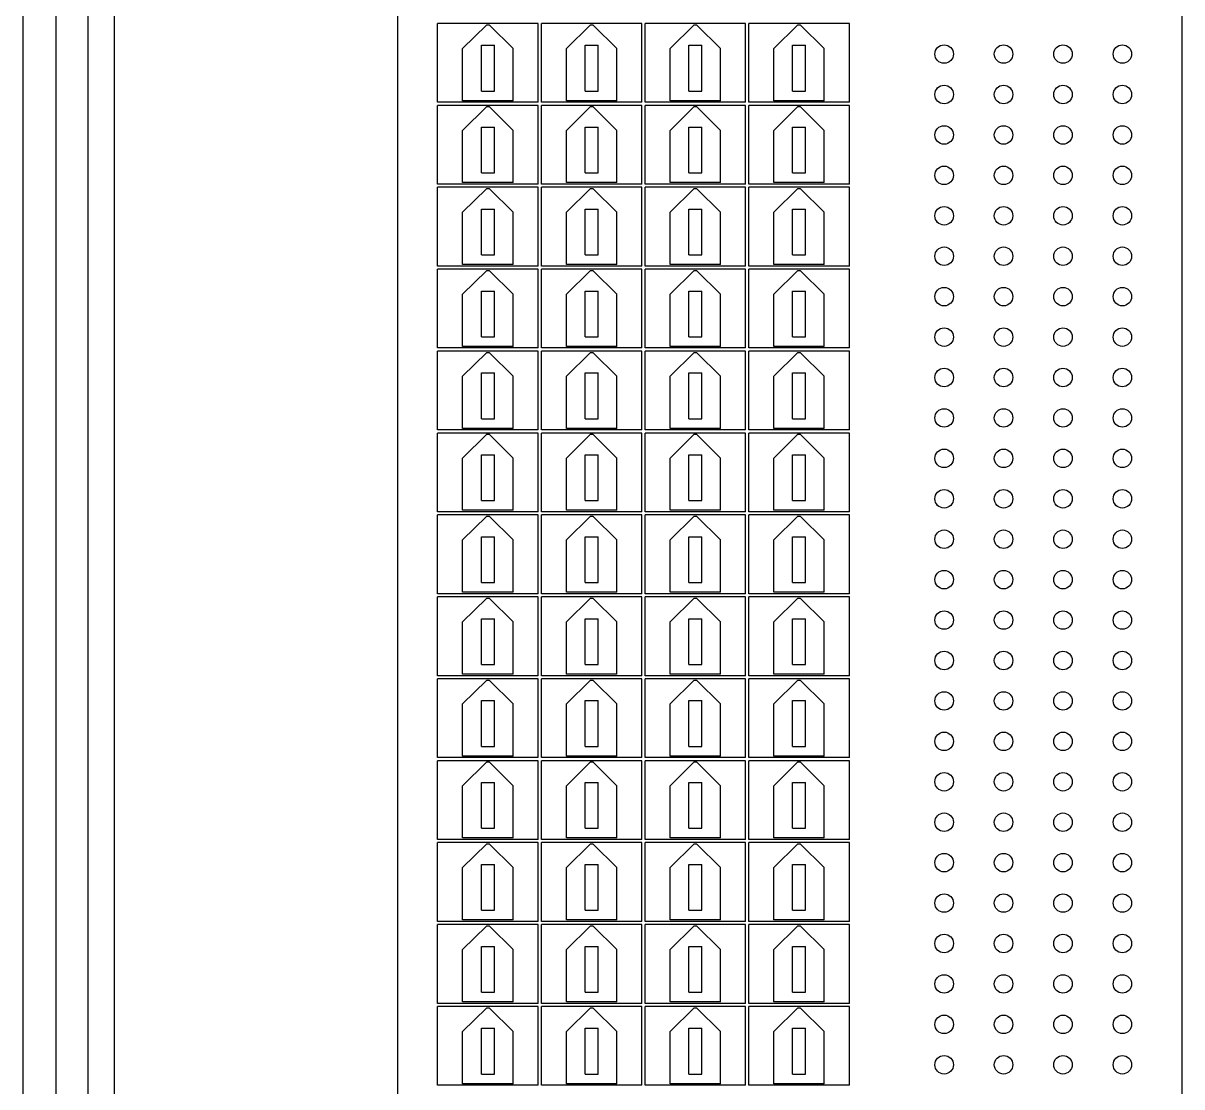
# Model space of a CAD drawing. Header units: millimetres. Extents: x 841 to 1682, y 0 to 594.
# Drawn here: x 1197.2 to 1202.76, y 441.26 to 446.37 of the extents above; entities that cross this region are included whole.
import ezdxf

# ---------------------------------------------------------------- set-up
doc = ezdxf.new("R2010")
doc.units = ezdxf.units.MM
doc.layers.add('A', color=4, linetype='Continuous')

msp = doc.modelspace()

# ---------------------------------------------------------------- linework, layer by layer
at = {"layer": 'A'}
for p, q in [((1197.1979, 433.5482), (1197.1979, 470.8979)), ((1197.3541, 470.8979), (1197.3541, 433.5482)), ((1197.5103, 433.5482), (1197.5103, 470.8979)), ((1197.6364, 433.5482), (1197.6364, 470.8979)), ((1198.9965, 437.6085), (1198.9965, 450.4009)), ((1202.7597, 448.9113), (1202.7597, 438.7193))]:
    msp.add_line(p, q, dxfattribs=at)
at = {"layer": 'A', "color": 2}
for p, q in [((1199.6702, 446.3652), (1199.1874, 446.3652)), ((1199.1874, 445.987), (1199.1874, 446.3652)), ((1199.4212, 446.3577), (1199.3075, 446.2451)), ((1199.4364, 446.3577), (1199.4212, 446.3577)), ((1199.4364, 446.3577), (1199.5501, 446.2451)), ((1199.6702, 445.987), (1199.6702, 446.3652)), ((1200.168, 446.3652), (1199.6852, 446.3652)), ((1199.6852, 445.987), (1199.6852, 446.3652)), ((1199.919, 446.3577), (1199.8053, 446.2451)), ((1199.9342, 446.3577), (1199.919, 446.3577)), ((1199.9342, 446.3577), (1200.0479, 446.2451)), ((1200.168, 445.987), (1200.168, 446.3652)), ((1200.6659, 446.3652), (1200.1831, 446.3652)), ((1200.1831, 445.987), (1200.1831, 446.3652)), ((1200.4169, 446.3577), (1200.3032, 446.2451)), ((1200.4321, 446.3577), (1200.4169, 446.3577)), ((1200.4321, 446.3577), (1200.5458, 446.2451)), ((1200.6659, 445.987), (1200.6659, 446.3652)), ((1201.1637, 446.3652), (1200.6809, 446.3652)), ((1200.6809, 445.987), (1200.6809, 446.3652)), ((1200.9147, 446.3577), (1200.801, 446.2451)), ((1200.9299, 446.3577), (1200.9147, 446.3577)), ((1200.9299, 446.3577), (1201.0436, 446.2451)), ((1201.1637, 445.987), (1201.1637, 446.3652)), ((1199.3075, 445.9945), (1199.3075, 446.2451)), ((1199.3976, 446.2604), (1199.46, 446.2604)), ((1199.3976, 446.0409), (1199.3976, 446.2604)), ((1199.46, 446.0409), (1199.46, 446.2604)), ((1199.5501, 445.9945), (1199.5501, 446.2451)), ((1199.8053, 445.9945), (1199.8053, 446.2451)), ((1199.8954, 446.2604), (1199.9578, 446.2604)), ((1199.8954, 446.0409), (1199.8954, 446.2604)), ((1199.9578, 446.0409), (1199.9578, 446.2604)), ((1200.0479, 445.9945), (1200.0479, 446.2451)), ((1200.3032, 445.9945), (1200.3032, 446.2451)), ((1200.3933, 446.2604), (1200.4557, 446.2604)), ((1200.3933, 446.0409), (1200.3933, 446.2604)), ((1200.4557, 446.0409), (1200.4557, 446.2604)), ((1200.5458, 445.9945), (1200.5458, 446.2451)), ((1200.801, 445.9945), (1200.801, 446.2451)), ((1200.8911, 446.2604), (1200.9535, 446.2604)), ((1200.8911, 446.0409), (1200.8911, 446.2604)), ((1200.9535, 446.0409), (1200.9535, 446.2604)), ((1201.0436, 445.9945), (1201.0436, 446.2451)), ((1199.3976, 446.0409), (1199.46, 446.0409)), ((1199.8954, 446.0409), (1199.9578, 446.0409)), ((1200.3933, 446.0409), (1200.4557, 446.0409)), ((1200.8911, 446.0409), (1200.9535, 446.0409)), ((1199.6702, 445.987), (1199.1874, 445.987)), ((1199.1874, 445.5939), (1199.1874, 445.972)), ((1199.6702, 445.972), (1199.1874, 445.972)), ((1199.5501, 445.9945), (1199.3075, 445.9945)), ((1199.4212, 445.9645), (1199.3075, 445.8519)), ((1199.4364, 445.9645), (1199.4212, 445.9645)), ((1199.4364, 445.9645), (1199.5501, 445.8519)), ((1199.6702, 445.5939), (1199.6702, 445.972)), ((1200.168, 445.987), (1199.6852, 445.987)), ((1199.6852, 445.5939), (1199.6852, 445.972)), ((1200.168, 445.972), (1199.6852, 445.972)), ((1200.0479, 445.9945), (1199.8053, 445.9945)), ((1199.919, 445.9645), (1199.8053, 445.8519)), ((1199.9342, 445.9645), (1199.919, 445.9645)), ((1199.9342, 445.9645), (1200.0479, 445.8519)), ((1200.168, 445.5939), (1200.168, 445.972)), ((1200.6659, 445.987), (1200.1831, 445.987)), ((1200.1831, 445.5939), (1200.1831, 445.972)), ((1200.6659, 445.972), (1200.1831, 445.972)), ((1200.5458, 445.9945), (1200.3032, 445.9945)), ((1200.4169, 445.9645), (1200.3032, 445.8519)), ((1200.4321, 445.9645), (1200.4169, 445.9645)), ((1200.4321, 445.9645), (1200.5458, 445.8519)), ((1200.6659, 445.5939), (1200.6659, 445.972)), ((1201.1637, 445.987), (1200.6809, 445.987)), ((1201.1637, 445.972), (1200.6809, 445.972)), ((1200.6809, 445.5939), (1200.6809, 445.972)), ((1201.0436, 445.9945), (1200.801, 445.9945)), ((1200.9147, 445.9645), (1200.801, 445.8519)), ((1200.9299, 445.9645), (1200.9147, 445.9645)), ((1200.9299, 445.9645), (1201.0436, 445.8519)), ((1201.1637, 445.5939), (1201.1637, 445.972)), ((1199.3075, 445.6014), (1199.3075, 445.8519)), ((1199.3976, 445.6477), (1199.3976, 445.8672)), ((1199.3976, 445.8672), (1199.46, 445.8672)), ((1199.46, 445.6477), (1199.46, 445.8672)), ((1199.5501, 445.6014), (1199.5501, 445.8519)), ((1199.8053, 445.6014), (1199.8053, 445.8519)), ((1199.8954, 445.6477), (1199.8954, 445.8672)), ((1199.8954, 445.8672), (1199.9578, 445.8672)), ((1199.9578, 445.6477), (1199.9578, 445.8672)), ((1200.0479, 445.6014), (1200.0479, 445.8519)), ((1200.3032, 445.6014), (1200.3032, 445.8519)), ((1200.3933, 445.6477), (1200.3933, 445.8672)), ((1200.3933, 445.8672), (1200.4557, 445.8672)), ((1200.4557, 445.6477), (1200.4557, 445.8672)), ((1200.5458, 445.6014), (1200.5458, 445.8519)), ((1200.801, 445.6014), (1200.801, 445.8519)), ((1200.8911, 445.8672), (1200.9535, 445.8672)), ((1200.8911, 445.6477), (1200.8911, 445.8672)), ((1200.9535, 445.6477), (1200.9535, 445.8672)), ((1201.0436, 445.6014), (1201.0436, 445.8519)), ((1199.3976, 445.6477), (1199.46, 445.6477)), ((1199.8954, 445.6477), (1199.9578, 445.6477)), ((1200.3933, 445.6477), (1200.4557, 445.6477)), ((1200.8911, 445.6477), (1200.9535, 445.6477)), ((1199.6702, 445.5939), (1199.1874, 445.5939)), ((1199.6702, 445.5789), (1199.1874, 445.5789)), ((1199.1874, 445.2007), (1199.1874, 445.5789)), ((1199.5501, 445.6014), (1199.3075, 445.6014)), ((1199.4212, 445.5713), (1199.3075, 445.4587)), ((1199.4364, 445.5713), (1199.4212, 445.5713)), ((1199.4364, 445.5713), (1199.5501, 445.4587)), ((1199.6702, 445.2007), (1199.6702, 445.5789)), ((1200.168, 445.5939), (1199.6852, 445.5939)), ((1199.6852, 445.2007), (1199.6852, 445.5789)), ((1200.168, 445.5789), (1199.6852, 445.5789)), ((1200.0479, 445.6014), (1199.8053, 445.6014)), ((1199.919, 445.5713), (1199.8053, 445.4587)), ((1199.9342, 445.5713), (1199.919, 445.5713)), ((1199.9342, 445.5713), (1200.0479, 445.4587)), ((1200.168, 445.2007), (1200.168, 445.5789)), ((1200.6659, 445.5939), (1200.1831, 445.5939)), ((1200.1831, 445.2007), (1200.1831, 445.5789)), ((1200.6659, 445.5789), (1200.1831, 445.5789)), ((1200.5458, 445.6014), (1200.3032, 445.6014)), ((1200.4169, 445.5713), (1200.3032, 445.4587)), ((1200.4321, 445.5713), (1200.4169, 445.5713)), ((1200.4321, 445.5713), (1200.5458, 445.4587)), ((1200.6659, 445.2007), (1200.6659, 445.5789)), ((1201.1637, 445.5939), (1200.6809, 445.5939)), ((1201.1637, 445.5789), (1200.6809, 445.5789)), ((1200.6809, 445.2007), (1200.6809, 445.5789)), ((1201.0436, 445.6014), (1200.801, 445.6014)), ((1200.9147, 445.5713), (1200.801, 445.4587)), ((1200.9299, 445.5713), (1200.9147, 445.5713)), ((1200.9299, 445.5713), (1201.0436, 445.4587)), ((1201.1637, 445.2007), (1201.1637, 445.5789)), ((1199.3075, 445.2082), (1199.3075, 445.4587)), ((1199.3976, 445.474), (1199.46, 445.474)), ((1199.3976, 445.2545), (1199.3976, 445.474)), ((1199.46, 445.2545), (1199.46, 445.474)), ((1199.5501, 445.2082), (1199.5501, 445.4587)), ((1199.8053, 445.2082), (1199.8053, 445.4587)), ((1199.8954, 445.474), (1199.9578, 445.474)), ((1199.8954, 445.2545), (1199.8954, 445.474)), ((1199.9578, 445.2545), (1199.9578, 445.474)), ((1200.0479, 445.2082), (1200.0479, 445.4587)), ((1200.3032, 445.2082), (1200.3032, 445.4587)), ((1200.3933, 445.474), (1200.4557, 445.474)), ((1200.3933, 445.2545), (1200.3933, 445.474)), ((1200.4557, 445.2545), (1200.4557, 445.474)), ((1200.5458, 445.2082), (1200.5458, 445.4587)), ((1200.801, 445.2082), (1200.801, 445.4587)), ((1200.8911, 445.474), (1200.9535, 445.474)), ((1200.8911, 445.2545), (1200.8911, 445.474)), ((1200.9535, 445.2545), (1200.9535, 445.474)), ((1201.0436, 445.2082), (1201.0436, 445.4587)), ((1199.3976, 445.2545), (1199.46, 445.2545)), ((1199.8954, 445.2545), (1199.9578, 445.2545)), ((1200.3933, 445.2545), (1200.4557, 445.2545)), ((1200.8911, 445.2545), (1200.9535, 445.2545)), ((1199.6702, 445.2007), (1199.1874, 445.2007)), ((1199.1874, 444.8076), (1199.1874, 445.1857)), ((1199.6702, 445.1857), (1199.1874, 445.1857)), ((1199.5501, 445.2082), (1199.3075, 445.2082)), ((1199.4212, 445.1782), (1199.3075, 445.0656)), ((1199.4364, 445.1782), (1199.4212, 445.1782)), ((1199.4364, 445.1782), (1199.5501, 445.0656)), ((1199.6702, 444.8076), (1199.6702, 445.1857)), ((1200.168, 445.2007), (1199.6852, 445.2007)), ((1199.6852, 444.8076), (1199.6852, 445.1857)), ((1200.168, 445.1857), (1199.6852, 445.1857)), ((1200.0479, 445.2082), (1199.8053, 445.2082)), ((1199.919, 445.1782), (1199.8053, 445.0656)), ((1199.9342, 445.1782), (1199.919, 445.1782)), ((1199.9342, 445.1782), (1200.0479, 445.0656)), ((1200.168, 444.8076), (1200.168, 445.1857)), ((1200.6659, 445.2007), (1200.1831, 445.2007)), ((1200.1831, 444.8076), (1200.1831, 445.1857)), ((1200.6659, 445.1857), (1200.1831, 445.1857)), ((1200.5458, 445.2082), (1200.3032, 445.2082)), ((1200.4169, 445.1782), (1200.3032, 445.0656)), ((1200.4321, 445.1782), (1200.4169, 445.1782)), ((1200.4321, 445.1782), (1200.5458, 445.0656)), ((1200.6659, 444.8076), (1200.6659, 445.1857)), ((1201.1637, 445.2007), (1200.6809, 445.2007)), ((1201.1637, 445.1857), (1200.6809, 445.1857)), ((1200.6809, 444.8076), (1200.6809, 445.1857)), ((1201.0436, 445.2082), (1200.801, 445.2082)), ((1200.9147, 445.1782), (1200.801, 445.0656)), ((1200.9299, 445.1782), (1200.9147, 445.1782)), ((1200.9299, 445.1782), (1201.0436, 445.0656)), ((1201.1637, 444.8076), (1201.1637, 445.1857)), ((1199.3075, 444.8151), (1199.3075, 445.0656)), ((1199.3976, 444.8614), (1199.3976, 445.0809)), ((1199.3976, 445.0809), (1199.46, 445.0809)), ((1199.46, 444.8614), (1199.46, 445.0809)), ((1199.5501, 444.8151), (1199.5501, 445.0656)), ((1199.8053, 444.8151), (1199.8053, 445.0656)), ((1199.8954, 444.8614), (1199.8954, 445.0809)), ((1199.8954, 445.0809), (1199.9578, 445.0809)), ((1199.9578, 444.8614), (1199.9578, 445.0809)), ((1200.0479, 444.8151), (1200.0479, 445.0656)), ((1200.3032, 444.8151), (1200.3032, 445.0656)), ((1200.3933, 444.8614), (1200.3933, 445.0809)), ((1200.3933, 445.0809), (1200.4557, 445.0809)), ((1200.4557, 444.8614), (1200.4557, 445.0809)), ((1200.5458, 444.8151), (1200.5458, 445.0656)), ((1200.801, 444.8151), (1200.801, 445.0656)), ((1200.8911, 444.8614), (1200.8911, 445.0809)), ((1200.8911, 445.0809), (1200.9535, 445.0809)), ((1200.9535, 444.8614), (1200.9535, 445.0809)), ((1201.0436, 444.8151), (1201.0436, 445.0656)), ((1199.3976, 444.8614), (1199.46, 444.8614)), ((1199.8954, 444.8614), (1199.9578, 444.8614)), ((1200.3933, 444.8614), (1200.4557, 444.8614)), ((1200.8911, 444.8614), (1200.9535, 444.8614)), ((1199.6702, 444.8076), (1199.1874, 444.8076)), ((1199.6702, 444.7925), (1199.1874, 444.7925)), ((1199.1874, 444.4144), (1199.1874, 444.7925)), ((1199.5501, 444.8151), (1199.3075, 444.8151)), ((1199.4212, 444.785), (1199.3075, 444.6724)), ((1199.4364, 444.785), (1199.4212, 444.785)), ((1199.4364, 444.785), (1199.5501, 444.6724)), ((1199.6702, 444.4144), (1199.6702, 444.7925)), ((1200.168, 444.8076), (1199.6852, 444.8076)), ((1200.168, 444.7925), (1199.6852, 444.7925)), ((1199.6852, 444.4144), (1199.6852, 444.7925)), ((1200.0479, 444.8151), (1199.8053, 444.8151)), ((1199.919, 444.785), (1199.8053, 444.6724)), ((1199.9342, 444.785), (1199.919, 444.785)), ((1199.9342, 444.785), (1200.0479, 444.6724)), ((1200.168, 444.4144), (1200.168, 444.7925)), ((1200.6659, 444.8076), (1200.1831, 444.8076)), ((1200.1831, 444.4144), (1200.1831, 444.7925)), ((1200.6659, 444.7925), (1200.1831, 444.7925)), ((1200.5458, 444.8151), (1200.3032, 444.8151)), ((1200.4169, 444.785), (1200.3032, 444.6724)), ((1200.4321, 444.785), (1200.4169, 444.785)), ((1200.4321, 444.785), (1200.5458, 444.6724)), ((1200.6659, 444.4144), (1200.6659, 444.7925)), ((1201.1637, 444.8076), (1200.6809, 444.8076)), ((1201.1637, 444.7925), (1200.6809, 444.7925)), ((1200.6809, 444.4144), (1200.6809, 444.7925)), ((1201.0436, 444.8151), (1200.801, 444.8151)), ((1200.9147, 444.785), (1200.801, 444.6724)), ((1200.9299, 444.785), (1200.9147, 444.785)), ((1200.9299, 444.785), (1201.0436, 444.6724)), ((1201.1637, 444.4144), (1201.1637, 444.7925)), ((1199.3075, 444.4219), (1199.3075, 444.6724)), ((1199.3976, 444.4682), (1199.3976, 444.6877)), ((1199.3976, 444.6877), (1199.46, 444.6877)), ((1199.46, 444.4682), (1199.46, 444.6877)), ((1199.5501, 444.4219), (1199.5501, 444.6724)), ((1199.8053, 444.4219), (1199.8053, 444.6724)), ((1199.8954, 444.6877), (1199.9578, 444.6877)), ((1199.8954, 444.4682), (1199.8954, 444.6877)), ((1199.9578, 444.4682), (1199.9578, 444.6877)), ((1200.0479, 444.4219), (1200.0479, 444.6724)), ((1200.3032, 444.4219), (1200.3032, 444.6724)), ((1200.3933, 444.6877), (1200.4557, 444.6877)), ((1200.3933, 444.4682), (1200.3933, 444.6877)), ((1200.4557, 444.4682), (1200.4557, 444.6877)), ((1200.5458, 444.4219), (1200.5458, 444.6724)), ((1200.801, 444.4219), (1200.801, 444.6724)), ((1200.8911, 444.6877), (1200.9535, 444.6877)), ((1200.8911, 444.4682), (1200.8911, 444.6877)), ((1200.9535, 444.4682), (1200.9535, 444.6877)), ((1201.0436, 444.4219), (1201.0436, 444.6724)), ((1199.3976, 444.4682), (1199.46, 444.4682)), ((1199.8954, 444.4682), (1199.9578, 444.4682)), ((1200.3933, 444.4682), (1200.4557, 444.4682)), ((1200.8911, 444.4682), (1200.9535, 444.4682)), ((1199.6702, 444.4144), (1199.1874, 444.4144)), ((1199.6702, 444.3994), (1199.1874, 444.3994)), ((1199.1874, 444.0212), (1199.1874, 444.3994)), ((1199.5501, 444.4219), (1199.3075, 444.4219)), ((1199.4212, 444.3919), (1199.3075, 444.2793)), ((1199.4364, 444.3919), (1199.4212, 444.3919)), ((1199.4364, 444.3919), (1199.5501, 444.2793)), ((1199.6702, 444.0212), (1199.6702, 444.3994)), ((1200.168, 444.4144), (1199.6852, 444.4144)), ((1199.6852, 444.0212), (1199.6852, 444.3994)), ((1200.168, 444.3994), (1199.6852, 444.3994)), ((1200.0479, 444.4219), (1199.8053, 444.4219)), ((1199.919, 444.3919), (1199.8053, 444.2793)), ((1199.9342, 444.3919), (1199.919, 444.3919)), ((1199.9342, 444.3919), (1200.0479, 444.2793)), ((1200.168, 444.0212), (1200.168, 444.3994)), ((1200.6659, 444.4144), (1200.1831, 444.4144)), ((1200.1831, 444.0212), (1200.1831, 444.3994)), ((1200.6659, 444.3994), (1200.1831, 444.3994)), ((1200.5458, 444.4219), (1200.3032, 444.4219)), ((1200.4169, 444.3919), (1200.3032, 444.2793)), ((1200.4321, 444.3919), (1200.4169, 444.3919)), ((1200.4321, 444.3919), (1200.5458, 444.2793)), ((1200.6659, 444.0212), (1200.6659, 444.3994)), ((1201.1637, 444.4144), (1200.6809, 444.4144)), ((1201.1637, 444.3994), (1200.6809, 444.3994)), ((1200.6809, 444.0212), (1200.6809, 444.3994)), ((1201.0436, 444.4219), (1200.801, 444.4219)), ((1200.9147, 444.3919), (1200.801, 444.2793)), ((1200.9299, 444.3919), (1200.9147, 444.3919)), ((1200.9299, 444.3919), (1201.0436, 444.2793)), ((1201.1637, 444.0212), (1201.1637, 444.3994)), ((1199.3075, 444.0287), (1199.3075, 444.2793)), ((1199.3976, 444.0751), (1199.3976, 444.2946)), ((1199.3976, 444.2946), (1199.46, 444.2946)), ((1199.46, 444.0751), (1199.46, 444.2946)), ((1199.5501, 444.0287), (1199.5501, 444.2793)), ((1199.8053, 444.0287), (1199.8053, 444.2793)), ((1199.8954, 444.2946), (1199.9578, 444.2946)), ((1199.8954, 444.0751), (1199.8954, 444.2946)), ((1199.9578, 444.0751), (1199.9578, 444.2946)), ((1200.0479, 444.0287), (1200.0479, 444.2793)), ((1200.3032, 444.0287), (1200.3032, 444.2793)), ((1200.3933, 444.2946), (1200.4557, 444.2946)), ((1200.3933, 444.0751), (1200.3933, 444.2946)), ((1200.4557, 444.0751), (1200.4557, 444.2946)), ((1200.5458, 444.0287), (1200.5458, 444.2793)), ((1200.801, 444.0287), (1200.801, 444.2793)), ((1200.8911, 444.2946), (1200.9535, 444.2946)), ((1200.8911, 444.0751), (1200.8911, 444.2946)), ((1200.9535, 444.0751), (1200.9535, 444.2946)), ((1201.0436, 444.0287), (1201.0436, 444.2793)), ((1199.3976, 444.0751), (1199.46, 444.0751)), ((1199.8954, 444.0751), (1199.9578, 444.0751)), ((1200.3933, 444.0751), (1200.4557, 444.0751)), ((1200.8911, 444.0751), (1200.9535, 444.0751)), ((1199.6702, 444.0212), (1199.1874, 444.0212)), ((1199.6702, 444.0062), (1199.1874, 444.0062)), ((1199.1874, 443.6281), (1199.1874, 444.0062)), ((1199.5501, 444.0287), (1199.3075, 444.0287)), ((1199.4212, 443.9987), (1199.3075, 443.8861)), ((1199.4364, 443.9987), (1199.4212, 443.9987)), ((1199.4364, 443.9987), (1199.5501, 443.8861)), ((1199.6702, 443.6281), (1199.6702, 444.0062)), ((1200.168, 444.0212), (1199.6852, 444.0212)), ((1199.6852, 443.6281), (1199.6852, 444.0062)), ((1200.168, 444.0062), (1199.6852, 444.0062)), ((1200.0479, 444.0287), (1199.8053, 444.0287)), ((1199.919, 443.9987), (1199.8053, 443.8861)), ((1199.9342, 443.9987), (1199.919, 443.9987)), ((1199.9342, 443.9987), (1200.0479, 443.8861)), ((1200.168, 443.6281), (1200.168, 444.0062)), ((1200.6659, 444.0212), (1200.1831, 444.0212)), ((1200.1831, 443.6281), (1200.1831, 444.0062)), ((1200.6659, 444.0062), (1200.1831, 444.0062)), ((1200.5458, 444.0287), (1200.3032, 444.0287)), ((1200.4169, 443.9987), (1200.3032, 443.8861)), ((1200.4321, 443.9987), (1200.4169, 443.9987)), ((1200.4321, 443.9987), (1200.5458, 443.8861)), ((1200.6659, 443.6281), (1200.6659, 444.0062)), ((1201.1637, 444.0212), (1200.6809, 444.0212)), ((1201.1637, 444.0062), (1200.6809, 444.0062)), ((1200.6809, 443.6281), (1200.6809, 444.0062)), ((1201.0436, 444.0287), (1200.801, 444.0287)), ((1200.9147, 443.9987), (1200.801, 443.8861)), ((1200.9299, 443.9987), (1200.9147, 443.9987)), ((1200.9299, 443.9987), (1201.0436, 443.8861)), ((1201.1637, 443.6281), (1201.1637, 444.0062)), ((1199.3075, 443.6356), (1199.3075, 443.8861)), ((1199.3976, 443.6819), (1199.3976, 443.9014)), ((1199.3976, 443.9014), (1199.46, 443.9014)), ((1199.46, 443.6819), (1199.46, 443.9014)), ((1199.5501, 443.6356), (1199.5501, 443.8861)), ((1199.8053, 443.6356), (1199.8053, 443.8861)), ((1199.8954, 443.9014), (1199.9578, 443.9014)), ((1199.8954, 443.6819), (1199.8954, 443.9014)), ((1199.9578, 443.6819), (1199.9578, 443.9014)), ((1200.0479, 443.6356), (1200.0479, 443.8861)), ((1200.3032, 443.6356), (1200.3032, 443.8861)), ((1200.3933, 443.9014), (1200.4557, 443.9014)), ((1200.3933, 443.6819), (1200.3933, 443.9014)), ((1200.4557, 443.6819), (1200.4557, 443.9014)), ((1200.5458, 443.6356), (1200.5458, 443.8861)), ((1200.801, 443.6356), (1200.801, 443.8861)), ((1200.8911, 443.9014), (1200.9535, 443.9014)), ((1200.8911, 443.6819), (1200.8911, 443.9014)), ((1200.9535, 443.6819), (1200.9535, 443.9014)), ((1201.0436, 443.6356), (1201.0436, 443.8861)), ((1199.3976, 443.6819), (1199.46, 443.6819)), ((1199.8954, 443.6819), (1199.9578, 443.6819)), ((1200.3933, 443.6819), (1200.4557, 443.6819)), ((1200.8911, 443.6819), (1200.9535, 443.6819)), ((1199.6702, 443.6281), (1199.1874, 443.6281)), ((1199.6702, 443.6131), (1199.1874, 443.6131)), ((1199.1874, 443.2349), (1199.1874, 443.6131)), ((1199.5501, 443.6356), (1199.3075, 443.6356)), ((1199.4212, 443.6056), (1199.3075, 443.4929)), ((1199.4364, 443.6056), (1199.4212, 443.6056)), ((1199.4364, 443.6056), (1199.5501, 443.4929)), ((1199.6702, 443.2349), (1199.6702, 443.6131)), ((1200.168, 443.6281), (1199.6852, 443.6281)), ((1200.168, 443.6131), (1199.6852, 443.6131)), ((1199.6852, 443.2349), (1199.6852, 443.6131)), ((1200.0479, 443.6356), (1199.8053, 443.6356)), ((1199.919, 443.6056), (1199.8053, 443.4929)), ((1199.9342, 443.6056), (1199.919, 443.6056)), ((1199.9342, 443.6056), (1200.0479, 443.4929)), ((1200.168, 443.2349), (1200.168, 443.6131)), ((1200.6659, 443.6281), (1200.1831, 443.6281)), ((1200.6659, 443.6131), (1200.1831, 443.6131)), ((1200.1831, 443.2349), (1200.1831, 443.6131)), ((1200.5458, 443.6356), (1200.3032, 443.6356)), ((1200.4169, 443.6056), (1200.3032, 443.4929)), ((1200.4321, 443.6056), (1200.4169, 443.6056)), ((1200.4321, 443.6056), (1200.5458, 443.4929)), ((1200.6659, 443.2349), (1200.6659, 443.6131)), ((1201.1637, 443.6281), (1200.6809, 443.6281)), ((1201.1637, 443.6131), (1200.6809, 443.6131)), ((1200.6809, 443.2349), (1200.6809, 443.6131)), ((1201.0436, 443.6356), (1200.801, 443.6356)), ((1200.9147, 443.6056), (1200.801, 443.4929)), ((1200.9299, 443.6056), (1200.9147, 443.6056)), ((1200.9299, 443.6056), (1201.0436, 443.4929)), ((1201.1637, 443.2349), (1201.1637, 443.6131)), ((1199.3075, 443.2424), (1199.3075, 443.4929)), ((1199.3976, 443.5083), (1199.46, 443.5083)), ((1199.3976, 443.2887), (1199.3976, 443.5083)), ((1199.46, 443.2887), (1199.46, 443.5083)), ((1199.5501, 443.2424), (1199.5501, 443.4929)), ((1199.8053, 443.2424), (1199.8053, 443.4929)), ((1199.8954, 443.5083), (1199.9578, 443.5083)), ((1199.8954, 443.2887), (1199.8954, 443.5083)), ((1199.9578, 443.2887), (1199.9578, 443.5083)), ((1200.0479, 443.2424), (1200.0479, 443.4929)), ((1200.3032, 443.2424), (1200.3032, 443.4929)), ((1200.3933, 443.5083), (1200.4557, 443.5083)), ((1200.3933, 443.2887), (1200.3933, 443.5083)), ((1200.4557, 443.2887), (1200.4557, 443.5083)), ((1200.5458, 443.2424), (1200.5458, 443.4929)), ((1200.801, 443.2424), (1200.801, 443.4929)), ((1200.8911, 443.5083), (1200.9535, 443.5083)), ((1200.8911, 443.2887), (1200.8911, 443.5083)), ((1200.9535, 443.2887), (1200.9535, 443.5083)), ((1201.0436, 443.2424), (1201.0436, 443.4929)), ((1199.3976, 443.2887), (1199.46, 443.2887)), ((1199.8954, 443.2887), (1199.9578, 443.2887)), ((1200.3933, 443.2887), (1200.4557, 443.2887)), ((1200.8911, 443.2887), (1200.9535, 443.2887)), ((1199.6702, 443.2349), (1199.1874, 443.2349)), ((1199.6702, 443.2199), (1199.1874, 443.2199)), ((1199.1874, 442.8418), (1199.1874, 443.2199)), ((1199.5501, 443.2424), (1199.3075, 443.2424)), ((1199.6702, 442.8418), (1199.6702, 443.2199)), ((1200.168, 443.2349), (1199.6852, 443.2349)), ((1199.6852, 442.8418), (1199.6852, 443.2199)), ((1200.168, 443.2199), (1199.6852, 443.2199)), ((1200.0479, 443.2424), (1199.8053, 443.2424)), ((1200.168, 442.8418), (1200.168, 443.2199)), ((1200.6659, 443.2349), (1200.1831, 443.2349)), ((1200.1831, 442.8418), (1200.1831, 443.2199)), ((1200.6659, 443.2199), (1200.1831, 443.2199)), ((1200.5458, 443.2424), (1200.3032, 443.2424)), ((1200.6659, 442.8418), (1200.6659, 443.2199)), ((1201.1637, 443.2349), (1200.6809, 443.2349)), ((1201.1637, 443.2199), (1200.6809, 443.2199)), ((1200.6809, 442.8418), (1200.6809, 443.2199)), ((1201.0436, 443.2424), (1200.801, 443.2424)), ((1201.1637, 442.8418), (1201.1637, 443.2199)), ((1199.4212, 443.2124), (1199.3075, 443.0998)), ((1199.4364, 443.2124), (1199.4212, 443.2124)), ((1199.4364, 443.2124), (1199.5501, 443.0998)), ((1199.919, 443.2124), (1199.8053, 443.0998)), ((1199.9342, 443.2124), (1199.919, 443.2124)), ((1199.9342, 443.2124), (1200.0479, 443.0998)), ((1200.4169, 443.2124), (1200.3032, 443.0998)), ((1200.4321, 443.2124), (1200.4169, 443.2124)), ((1200.4321, 443.2124), (1200.5458, 443.0998)), ((1200.9147, 443.2124), (1200.801, 443.0998)), ((1200.9299, 443.2124), (1200.9147, 443.2124)), ((1200.9299, 443.2124), (1201.0436, 443.0998)), ((1199.3976, 442.8956), (1199.3976, 443.1151)), ((1199.3976, 443.1151), (1199.46, 443.1151)), ((1199.46, 442.8956), (1199.46, 443.1151)), ((1199.8954, 443.1151), (1199.9578, 443.1151)), ((1199.8954, 442.8956), (1199.8954, 443.1151)), ((1199.9578, 442.8956), (1199.9578, 443.1151)), ((1200.3933, 443.1151), (1200.4557, 443.1151)), ((1200.3933, 442.8956), (1200.3933, 443.1151)), ((1200.4557, 442.8956), (1200.4557, 443.1151)), ((1200.8911, 443.1151), (1200.9535, 443.1151)), ((1200.8911, 442.8956), (1200.8911, 443.1151)), ((1200.9535, 442.8956), (1200.9535, 443.1151)), ((1199.3075, 442.8493), (1199.3075, 443.0998)), ((1199.5501, 442.8493), (1199.5501, 443.0998)), ((1199.8053, 442.8493), (1199.8053, 443.0998)), ((1200.0479, 442.8493), (1200.0479, 443.0998)), ((1200.3032, 442.8493), (1200.3032, 443.0998)), ((1200.5458, 442.8493), (1200.5458, 443.0998)), ((1200.801, 442.8493), (1200.801, 443.0998)), ((1201.0436, 442.8493), (1201.0436, 443.0998)), ((1199.3976, 442.8956), (1199.46, 442.8956)), ((1199.8954, 442.8956), (1199.9578, 442.8956)), ((1200.3933, 442.8956), (1200.4557, 442.8956)), ((1200.8911, 442.8956), (1200.9535, 442.8956)), ((1199.6702, 442.8418), (1199.1874, 442.8418)), ((1199.1874, 442.4486), (1199.1874, 442.8267)), ((1199.6702, 442.8267), (1199.1874, 442.8267)), ((1199.5501, 442.8493), (1199.3075, 442.8493)), ((1199.6702, 442.4486), (1199.6702, 442.8267)), ((1200.168, 442.8418), (1199.6852, 442.8418)), ((1199.6852, 442.4486), (1199.6852, 442.8267)), ((1200.168, 442.8267), (1199.6852, 442.8267)), ((1200.0479, 442.8493), (1199.8053, 442.8493)), ((1200.168, 442.4486), (1200.168, 442.8267)), ((1200.6659, 442.8418), (1200.1831, 442.8418)), ((1200.1831, 442.4486), (1200.1831, 442.8267)), ((1200.6659, 442.8267), (1200.1831, 442.8267)), ((1200.5458, 442.8493), (1200.3032, 442.8493)), ((1200.6659, 442.4486), (1200.6659, 442.8267)), ((1201.1637, 442.8418), (1200.6809, 442.8418)), ((1201.1637, 442.8267), (1200.6809, 442.8267)), ((1200.6809, 442.4486), (1200.6809, 442.8267)), ((1201.0436, 442.8493), (1200.801, 442.8493)), ((1201.1637, 442.4486), (1201.1637, 442.8267)), ((1199.4212, 442.8192), (1199.3075, 442.7066)), ((1199.4364, 442.8192), (1199.4212, 442.8192)), ((1199.4364, 442.8192), (1199.5501, 442.7066)), ((1199.919, 442.8192), (1199.8053, 442.7066)), ((1199.9342, 442.8192), (1199.919, 442.8192)), ((1199.9342, 442.8192), (1200.0479, 442.7066)), ((1200.4169, 442.8192), (1200.3032, 442.7066)), ((1200.4321, 442.8192), (1200.4169, 442.8192)), ((1200.4321, 442.8192), (1200.5458, 442.7066)), ((1200.9147, 442.8192), (1200.801, 442.7066)), ((1200.9299, 442.8192), (1200.9147, 442.8192)), ((1200.9299, 442.8192), (1201.0436, 442.7066)), ((1199.3976, 442.5024), (1199.3976, 442.7219)), ((1199.3976, 442.7219), (1199.46, 442.7219)), ((1199.46, 442.5024), (1199.46, 442.7219)), ((1199.8954, 442.7219), (1199.9578, 442.7219)), ((1199.8954, 442.5024), (1199.8954, 442.7219)), ((1199.9578, 442.5024), (1199.9578, 442.7219)), ((1200.3933, 442.7219), (1200.4557, 442.7219)), ((1200.3933, 442.5024), (1200.3933, 442.7219)), ((1200.4557, 442.5024), (1200.4557, 442.7219)), ((1200.8911, 442.7219), (1200.9535, 442.7219)), ((1200.8911, 442.5024), (1200.8911, 442.7219)), ((1200.9535, 442.5024), (1200.9535, 442.7219)), ((1199.3075, 442.4561), (1199.3075, 442.7066)), ((1199.5501, 442.4561), (1199.5501, 442.7066)), ((1199.8053, 442.4561), (1199.8053, 442.7066)), ((1200.0479, 442.4561), (1200.0479, 442.7066)), ((1200.3032, 442.4561), (1200.3032, 442.7066)), ((1200.5458, 442.4561), (1200.5458, 442.7066)), ((1200.801, 442.4561), (1200.801, 442.7066)), ((1201.0436, 442.4561), (1201.0436, 442.7066)), ((1199.3976, 442.5024), (1199.46, 442.5024)), ((1199.8954, 442.5024), (1199.9578, 442.5024)), ((1200.3933, 442.5024), (1200.4557, 442.5024)), ((1200.8911, 442.5024), (1200.9535, 442.5024)), ((1199.6702, 442.4486), (1199.1874, 442.4486)), ((1199.5501, 442.4561), (1199.3075, 442.4561)), ((1200.168, 442.4486), (1199.6852, 442.4486)), ((1200.0479, 442.4561), (1199.8053, 442.4561)), ((1200.6659, 442.4486), (1200.1831, 442.4486)), ((1200.5458, 442.4561), (1200.3032, 442.4561)), ((1201.1637, 442.4486), (1200.6809, 442.4486)), ((1201.0436, 442.4561), (1200.801, 442.4561)), ((1199.1874, 442.0554), (1199.1874, 442.4336)), ((1199.6702, 442.4336), (1199.1874, 442.4336)), ((1199.4212, 442.4261), (1199.3075, 442.3135)), ((1199.4364, 442.4261), (1199.4212, 442.4261)), ((1199.4364, 442.4261), (1199.5501, 442.3135)), ((1199.6702, 442.0554), (1199.6702, 442.4336)), ((1199.6852, 442.0554), (1199.6852, 442.4336)), ((1200.168, 442.4336), (1199.6852, 442.4336)), ((1199.919, 442.4261), (1199.8053, 442.3135)), ((1199.9342, 442.4261), (1199.919, 442.4261)), ((1199.9342, 442.4261), (1200.0479, 442.3135)), ((1200.168, 442.0554), (1200.168, 442.4336)), ((1200.1831, 442.0554), (1200.1831, 442.4336)), ((1200.6659, 442.4336), (1200.1831, 442.4336)), ((1200.4169, 442.4261), (1200.3032, 442.3135)), ((1200.4321, 442.4261), (1200.4169, 442.4261)), ((1200.4321, 442.4261), (1200.5458, 442.3135)), ((1200.6659, 442.0554), (1200.6659, 442.4336)), ((1201.1637, 442.4336), (1200.6809, 442.4336)), ((1200.6809, 442.0554), (1200.6809, 442.4336)), ((1200.9147, 442.4261), (1200.801, 442.3135)), ((1200.9299, 442.4261), (1200.9147, 442.4261)), ((1200.9299, 442.4261), (1201.0436, 442.3135)), ((1201.1637, 442.0554), (1201.1637, 442.4336)), ((1199.3976, 442.1093), (1199.3976, 442.3288)), ((1199.3976, 442.3288), (1199.46, 442.3288)), ((1199.46, 442.1093), (1199.46, 442.3288)), ((1199.8954, 442.3288), (1199.9578, 442.3288)), ((1199.8954, 442.1093), (1199.8954, 442.3288)), ((1199.9578, 442.1093), (1199.9578, 442.3288)), ((1200.3933, 442.3288), (1200.4557, 442.3288)), ((1200.3933, 442.1093), (1200.3933, 442.3288)), ((1200.4557, 442.1093), (1200.4557, 442.3288)), ((1200.8911, 442.3288), (1200.9535, 442.3288)), ((1200.8911, 442.1093), (1200.8911, 442.3288)), ((1200.9535, 442.1093), (1200.9535, 442.3288)), ((1199.3075, 442.0629), (1199.3075, 442.3135)), ((1199.5501, 442.0629), (1199.5501, 442.3135)), ((1199.8053, 442.0629), (1199.8053, 442.3135)), ((1200.0479, 442.0629), (1200.0479, 442.3135)), ((1200.3032, 442.0629), (1200.3032, 442.3135)), ((1200.5458, 442.0629), (1200.5458, 442.3135)), ((1200.801, 442.0629), (1200.801, 442.3135)), ((1201.0436, 442.0629), (1201.0436, 442.3135)), ((1199.3976, 442.1093), (1199.46, 442.1093)), ((1199.8954, 442.1093), (1199.9578, 442.1093)), ((1200.3933, 442.1093), (1200.4557, 442.1093)), ((1200.8911, 442.1093), (1200.9535, 442.1093)), ((1199.6702, 442.0554), (1199.1874, 442.0554)), ((1199.5501, 442.0629), (1199.3075, 442.0629)), ((1200.168, 442.0554), (1199.6852, 442.0554)), ((1200.0479, 442.0629), (1199.8053, 442.0629)), ((1200.6659, 442.0554), (1200.1831, 442.0554)), ((1200.5458, 442.0629), (1200.3032, 442.0629)), ((1201.1637, 442.0554), (1200.6809, 442.0554)), ((1201.0436, 442.0629), (1200.801, 442.0629)), ((1199.6702, 442.0404), (1199.1874, 442.0404)), ((1199.1874, 441.6623), (1199.1874, 442.0404)), ((1199.4212, 442.0329), (1199.3075, 441.9203)), ((1199.4364, 442.0329), (1199.4212, 442.0329)), ((1199.4364, 442.0329), (1199.5501, 441.9203)), ((1199.6702, 441.6623), (1199.6702, 442.0404)), ((1200.168, 442.0404), (1199.6852, 442.0404)), ((1199.6852, 441.6623), (1199.6852, 442.0404)), ((1199.919, 442.0329), (1199.8053, 441.9203)), ((1199.9342, 442.0329), (1199.919, 442.0329)), ((1199.9342, 442.0329), (1200.0479, 441.9203)), ((1200.168, 441.6623), (1200.168, 442.0404)), ((1200.1831, 441.6623), (1200.1831, 442.0404)), ((1200.6659, 442.0404), (1200.1831, 442.0404)), ((1200.4169, 442.0329), (1200.3032, 441.9203)), ((1200.4321, 442.0329), (1200.4169, 442.0329)), ((1200.4321, 442.0329), (1200.5458, 441.9203)), ((1200.6659, 441.6623), (1200.6659, 442.0404)), ((1201.1637, 442.0404), (1200.6809, 442.0404)), ((1200.6809, 441.6623), (1200.6809, 442.0404)), ((1200.9147, 442.0329), (1200.801, 441.9203)), ((1200.9299, 442.0329), (1200.9147, 442.0329)), ((1200.9299, 442.0329), (1201.0436, 441.9203)), ((1201.1637, 441.6623), (1201.1637, 442.0404)), ((1199.3976, 441.7161), (1199.3976, 441.9356)), ((1199.3976, 441.9356), (1199.46, 441.9356)), ((1199.46, 441.7161), (1199.46, 441.9356)), ((1199.8954, 441.9356), (1199.9578, 441.9356)), ((1199.8954, 441.7161), (1199.8954, 441.9356)), ((1199.9578, 441.7161), (1199.9578, 441.9356)), ((1200.3933, 441.9356), (1200.4557, 441.9356)), ((1200.3933, 441.7161), (1200.3933, 441.9356)), ((1200.4557, 441.7161), (1200.4557, 441.9356)), ((1200.8911, 441.9356), (1200.9535, 441.9356)), ((1200.8911, 441.7161), (1200.8911, 441.9356)), ((1200.9535, 441.7161), (1200.9535, 441.9356)), ((1199.3075, 441.6698), (1199.3075, 441.9203)), ((1199.5501, 441.6698), (1199.5501, 441.9203)), ((1199.8053, 441.6698), (1199.8053, 441.9203)), ((1200.0479, 441.6698), (1200.0479, 441.9203)), ((1200.3032, 441.6698), (1200.3032, 441.9203)), ((1200.5458, 441.6698), (1200.5458, 441.9203)), ((1200.801, 441.6698), (1200.801, 441.9203)), ((1201.0436, 441.6698), (1201.0436, 441.9203)), ((1199.3976, 441.7161), (1199.46, 441.7161)), ((1199.8954, 441.7161), (1199.9578, 441.7161)), ((1200.3933, 441.7161), (1200.4557, 441.7161)), ((1200.8911, 441.7161), (1200.9535, 441.7161)), ((1199.6702, 441.6623), (1199.1874, 441.6623)), ((1199.5501, 441.6698), (1199.3075, 441.6698)), ((1200.168, 441.6623), (1199.6852, 441.6623)), ((1200.0479, 441.6698), (1199.8053, 441.6698)), ((1200.6659, 441.6623), (1200.1831, 441.6623)), ((1200.5458, 441.6698), (1200.3032, 441.6698)), ((1201.1637, 441.6623), (1200.6809, 441.6623)), ((1201.0436, 441.6698), (1200.801, 441.6698)), ((1199.6702, 441.6473), (1199.1874, 441.6473)), ((1199.1874, 441.2691), (1199.1874, 441.6473)), ((1199.4212, 441.6398), (1199.3075, 441.5272)), ((1199.4364, 441.6398), (1199.4212, 441.6398)), ((1199.4364, 441.6398), (1199.5501, 441.5272)), ((1199.6702, 441.2691), (1199.6702, 441.6473)), ((1200.168, 441.6473), (1199.6852, 441.6473)), ((1199.6852, 441.2691), (1199.6852, 441.6473)), ((1199.919, 441.6398), (1199.8053, 441.5272)), ((1199.9342, 441.6398), (1199.919, 441.6398)), ((1199.9342, 441.6398), (1200.0479, 441.5272)), ((1200.168, 441.2691), (1200.168, 441.6473)), ((1200.1831, 441.2691), (1200.1831, 441.6473)), ((1200.6659, 441.6473), (1200.1831, 441.6473)), ((1200.4169, 441.6398), (1200.3032, 441.5272)), ((1200.4321, 441.6398), (1200.4169, 441.6398)), ((1200.4321, 441.6398), (1200.5458, 441.5272)), ((1200.6659, 441.2691), (1200.6659, 441.6473)), ((1201.1637, 441.6473), (1200.6809, 441.6473)), ((1200.6809, 441.2691), (1200.6809, 441.6473)), ((1200.9147, 441.6398), (1200.801, 441.5272)), ((1200.9299, 441.6398), (1200.9147, 441.6398)), ((1200.9299, 441.6398), (1201.0436, 441.5272)), ((1201.1637, 441.2691), (1201.1637, 441.6473)), ((1199.3075, 441.2766), (1199.3075, 441.5272)), ((1199.3976, 441.5425), (1199.46, 441.5425)), ((1199.3976, 441.323), (1199.3976, 441.5425)), ((1199.46, 441.323), (1199.46, 441.5425)), ((1199.5501, 441.2766), (1199.5501, 441.5272)), ((1199.8053, 441.2766), (1199.8053, 441.5272)), ((1199.8954, 441.5425), (1199.9578, 441.5425)), ((1199.8954, 441.323), (1199.8954, 441.5425)), ((1199.9578, 441.323), (1199.9578, 441.5425)), ((1200.0479, 441.2766), (1200.0479, 441.5272)), ((1200.3032, 441.2766), (1200.3032, 441.5272)), ((1200.3933, 441.5425), (1200.4557, 441.5425)), ((1200.3933, 441.323), (1200.3933, 441.5425)), ((1200.4557, 441.323), (1200.4557, 441.5425)), ((1200.5458, 441.2766), (1200.5458, 441.5272)), ((1200.801, 441.2766), (1200.801, 441.5272)), ((1200.8911, 441.5425), (1200.9535, 441.5425)), ((1200.8911, 441.323), (1200.8911, 441.5425)), ((1200.9535, 441.323), (1200.9535, 441.5425)), ((1201.0436, 441.2766), (1201.0436, 441.5272)), ((1199.6702, 441.2691), (1199.1874, 441.2691)), ((1199.5501, 441.2766), (1199.3075, 441.2766)), ((1199.3976, 441.323), (1199.46, 441.323)), ((1200.168, 441.2691), (1199.6852, 441.2691)), ((1200.0479, 441.2766), (1199.8053, 441.2766)), ((1199.8954, 441.323), (1199.9578, 441.323)), ((1200.6659, 441.2691), (1200.1831, 441.2691)), ((1200.5458, 441.2766), (1200.3032, 441.2766)), ((1200.3933, 441.323), (1200.4557, 441.323)), ((1201.1637, 441.2691), (1200.6809, 441.2691)), ((1201.0436, 441.2766), (1200.801, 441.2766)), ((1200.8911, 441.323), (1200.9535, 441.323))]:
    msp.add_line(p, q, dxfattribs=at)
for centre in [(1201.6188, 446.2182), (1201.904, 446.2182), (1202.1892, 446.2182), (1202.4744, 446.2182), (1201.6188, 446.0241), (1201.904, 446.0241), (1202.1892, 446.0241), (1202.4744, 446.0241), (1201.6188, 445.8301), (1201.904, 445.8301), (1202.1892, 445.8301), (1202.4744, 445.8301), (1201.6188, 445.6361), (1201.904, 445.6361), (1202.1892, 445.6361), (1202.4744, 445.6361), (1201.6188, 445.442), (1201.904, 445.442), (1202.1892, 445.442), (1202.4744, 445.442), (1201.6188, 445.248), (1201.904, 445.248), (1202.1892, 445.248), (1202.4744, 445.248), (1201.6188, 445.054), (1201.904, 445.054), (1202.1892, 445.054), (1202.4744, 445.054), (1201.6188, 444.8599), (1201.904, 444.8599), (1202.1892, 444.8599), (1202.4744, 444.8599), (1201.6188, 444.6659), (1201.904, 444.6659), (1202.1892, 444.6659), (1202.4744, 444.6659), (1201.6188, 444.4719), (1201.904, 444.4719), (1202.1892, 444.4719), (1202.4744, 444.4719), (1201.6188, 444.2779), (1201.904, 444.2779), (1202.1892, 444.2779), (1202.4744, 444.2779), (1201.6188, 444.0838), (1201.904, 444.0838), (1202.1892, 444.0838), (1202.4744, 444.0838), (1201.6188, 443.8898), (1201.904, 443.8898), (1202.1892, 443.8898), (1202.4744, 443.8898), (1201.6188, 443.6958), (1201.904, 443.6958), (1202.1892, 443.6958), (1202.4744, 443.6958), (1201.6188, 443.5017), (1201.904, 443.5017), (1202.1892, 443.5017), (1202.4744, 443.5017), (1201.6188, 443.3077), (1201.904, 443.3077), (1202.1892, 443.3077), (1202.4744, 443.3077), (1201.6188, 443.1137), (1201.904, 443.1137), (1202.1892, 443.1137), (1202.4744, 443.1137), (1201.6188, 442.9196), (1201.904, 442.9196), (1202.1892, 442.9196), (1202.4744, 442.9196), (1201.6188, 442.7256), (1201.904, 442.7256), (1202.1892, 442.7256), (1202.4744, 442.7256), (1201.6188, 442.5316), (1201.904, 442.5316), (1202.1892, 442.5316), (1202.4744, 442.5316), (1201.6188, 442.3375), (1201.904, 442.3375), (1202.1892, 442.3375), (1202.4744, 442.3375), (1201.6188, 442.1435), (1201.904, 442.1435), (1202.1892, 442.1435), (1202.4744, 442.1435), (1201.6188, 441.9495), (1201.904, 441.9495), (1202.1892, 441.9495), (1202.4744, 441.9495), (1201.6188, 441.7555), (1201.904, 441.7555), (1202.1892, 441.7555), (1202.4744, 441.7555), (1201.6188, 441.5614), (1201.904, 441.5614), (1202.1892, 441.5614), (1202.4744, 441.5614), (1201.6188, 441.3674), (1201.904, 441.3674), (1202.1892, 441.3674), (1202.4744, 441.3674)]:
    msp.add_circle(centre, 0.0444, dxfattribs=at)

doc.saveas('drawing.dxf')
